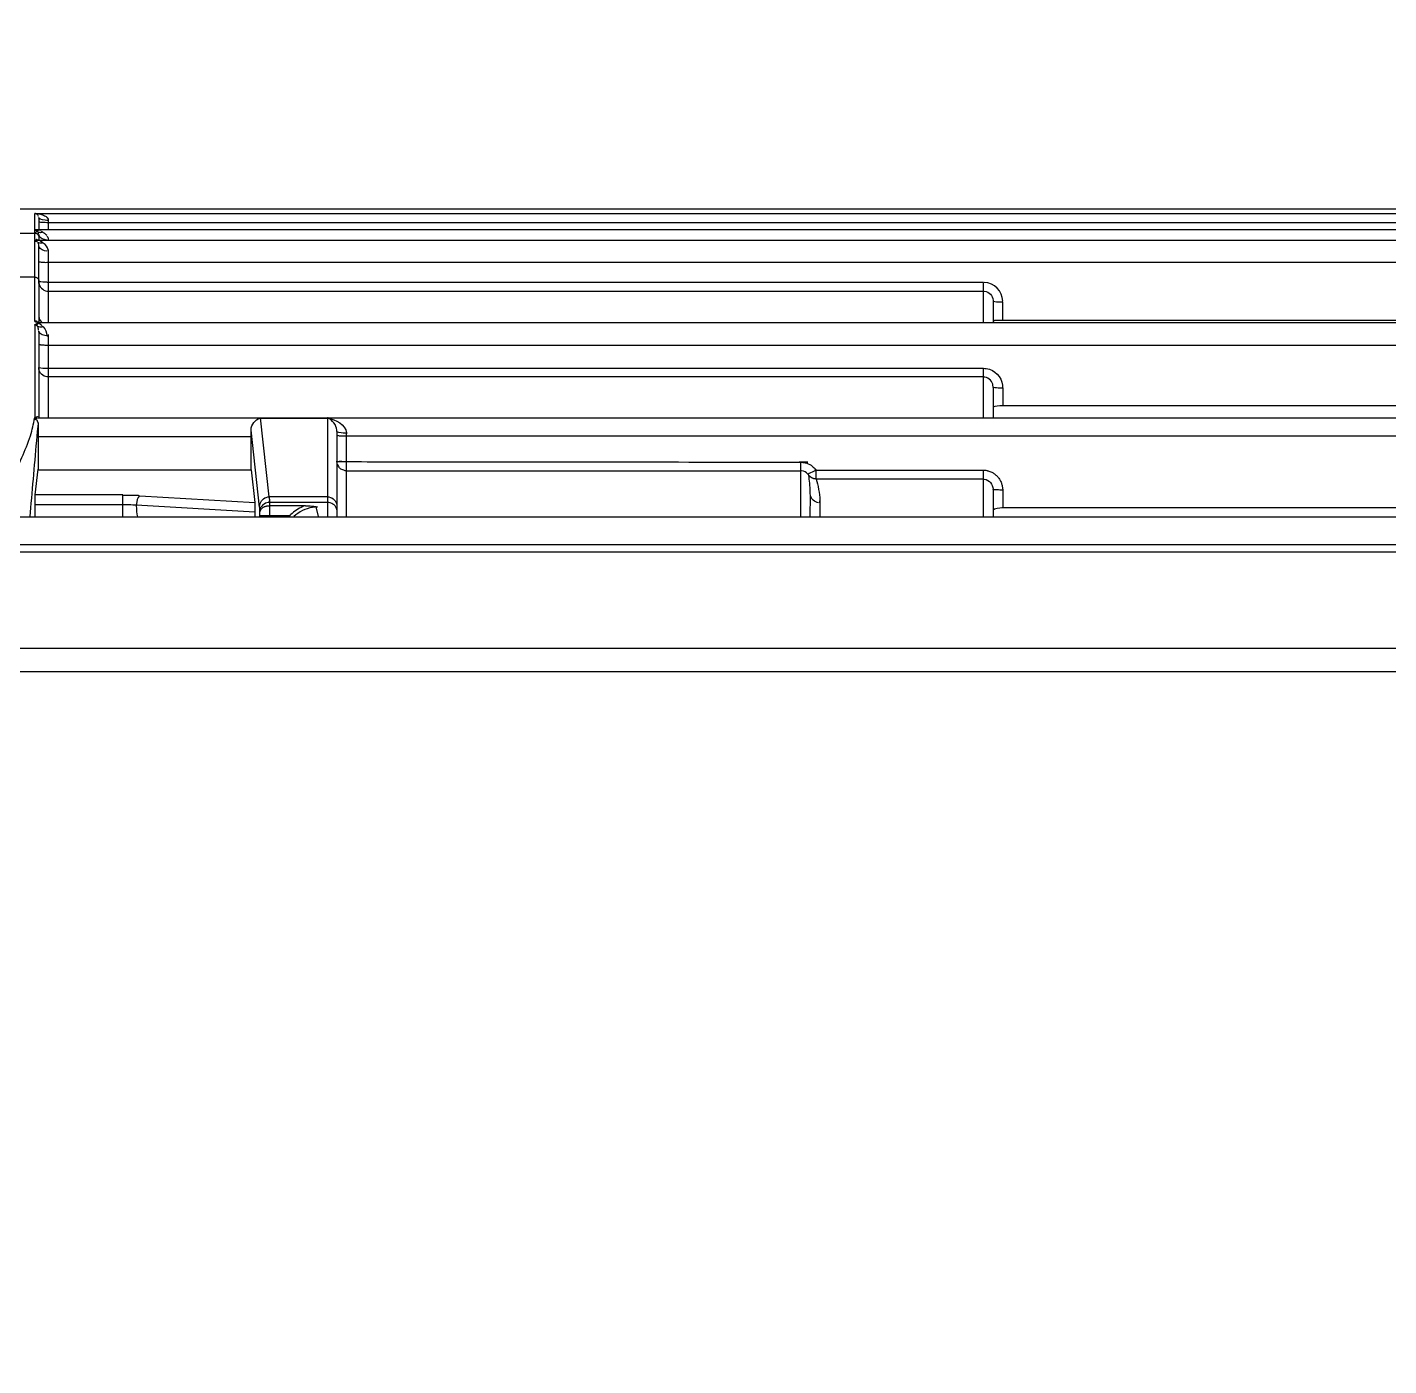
# Model space of a CAD drawing. Header units: millimetres. Extents: x 1291 to 5660, y 748 to 2981.
# Drawn here: x 4393.1 to 4463.9, y 2891.6 to 2961.2 of the extents above; entities that cross this region are included whole.
import ezdxf

# ---------------------------------------------------------------- set-up
doc = ezdxf.new("R2010")
doc.units = ezdxf.units.MM

msp = doc.modelspace()

# ---------------------------------------------------------------- linework, layer by layer
for p, q in [((4393.894, 2949.99), (4393.784, 2950.075)), ((4393.703, 2949.865), (4393.706, 2945.805)), ((4394.207, 2949.596), (4394.207, 2945.805)), ((5175.097, 2945.802), (4393.747, 2945.805)), ((4394.207, 2945.205), (4394.207, 2940.869)), ((4442.807, 2940.869), (4442.807, 2943.452)), ((4393.485, 2940.855), (4393.599, 2940.781))]:
    msp.add_line(p, q)
for points in [[(4393.507, 2950.145), (4393.507, 2951.489), (5175.315, 2951.489), (5175.315, 2945.894)], [(4393.68, 2951.383), (4393.673, 2951.386)], [(4393.692, 2951.361), (4393.688, 2951.361), (4393.688, 2951.368)], [(4393.695, 2951.353), (4393.692, 2951.357)], [(4393.703, 2951.331), (4393.695, 2951.335)], [(4393.533, 2950.646), (4393.537, 2950.642)], [(5175.315, 2950.62), (4393.555, 2950.639), (4393.544, 2950.642)], [(4393.644, 2950.613), (4393.651, 2950.616), (4393.662, 2950.62)], [(4393.673, 2950.635), (4393.673, 2950.639)], [(4393.725, 2950.631), (4393.736, 2950.627)], [(4393.762, 2950.62), (4393.776, 2950.616), (4393.784, 2950.609)], [(4393.555, 2950.079), (4393.544, 2950.075), (4393.533, 2950.075), (4393.518, 2950.068)], [(4393.533, 2950.134), (4393.544, 2950.13)], [(4393.607, 2950.119), (4393.599, 2950.126), (4393.585, 2950.134), (4393.57, 2950.138)], [(4393.57, 2950.123), (4393.622, 2950.108)], [(4393.629, 2950.108), (4393.618, 2950.115)], [(4393.644, 2950.565), (4393.633, 2950.576), (4393.629, 2950.583), (4393.622, 2950.587)], [(4393.651, 2950.075), (4393.644, 2950.071), (4393.644, 2950.068)], [(4393.655, 2950.55), (4393.651, 2950.561)], [(4393.651, 2949.99), (4393.655, 2949.983)], [(4393.68, 2950.517), (4393.673, 2950.524), (4393.673, 2950.532), (4393.666, 2950.543)], [(4393.673, 2950.09), (4393.666, 2950.082)], [(4393.666, 2949.968), (4393.673, 2949.957), (4393.673, 2949.946), (4393.68, 2949.939), (4393.688, 2949.917), (4393.692, 2949.909), (4393.695, 2949.894)], [(4393.725, 2950.101), (4393.721, 2950.104)], [(4393.754, 2950.09), (4393.747, 2950.093)], [(4393.776, 2950.079), (4393.762, 2950.082)], [(4393.795, 2950.609), (4393.798, 2950.602)], [(4393.824, 2950.049), (4393.82, 2950.049), (4393.809, 2950.053), (4393.802, 2950.057), (4393.802, 2950.06), (4393.795, 2950.068)], [(4393.824, 2950.594), (4393.828, 2950.587)], [(4393.832, 2950.038), (4393.828, 2950.045)], [(4393.85, 2950.023), (4393.846, 2950.034), (4393.839, 2950.038)], [(4393.857, 2950.569), (4393.861, 2950.565), (4393.861, 2950.561), (4393.872, 2950.557), (4393.883, 2950.55)], [(4393.916, 2949.979), (4393.913, 2949.983), (4393.902, 2949.987), (4393.894, 2949.99)], [(4394.145, 2950.318), (4394.156, 2950.3), (4394.17, 2950.278), (4394.181, 2950.248), (4394.193, 2950.222), (4394.196, 2950.196), (4394.207, 2950.174), (4394.207, 2950.112)], [(4393.703, 2949.858), (4393.706, 2949.843)], [(4443.805, 2945.957), (4443.805, 2946.892)], [(4393.633, 2945.647), (4393.629, 2945.662), (4393.622, 2945.669)], [(4393.651, 2945.839), (4393.644, 2945.839), (4393.636, 2945.846), (4393.633, 2945.853)], [(4393.633, 2945.713), (4393.636, 2945.728)], [(4393.651, 2945.747), (4393.662, 2945.754)], [(4393.662, 2945.872), (4393.666, 2945.868)], [(4393.666, 2945.761), (4393.673, 2945.765)], [(4393.666, 2940.866), (5175.303, 2940.858), (5175.315, 2940.855), (5175.315, 2945.699), (5175.311, 2945.702), (5175.303, 2945.71), (5175.292, 2945.713), (5175.289, 2945.721), (5175.281, 2945.724)], [(4393.703, 2945.813), (4393.688, 2945.817), (4393.673, 2945.82)], [(4393.673, 2945.772), (4393.68, 2945.78), (4393.688, 2945.787), (4393.692, 2945.794), (4393.703, 2945.798), (4393.706, 2945.802)], [(4393.692, 2945.813), (4393.795, 2945.739), (4393.798, 2945.728), (4393.809, 2945.717), (4393.82, 2945.717), (4393.828, 2945.702)], [(4393.721, 2945.787), (4393.725, 2945.783)], [(4393.736, 2945.805), (4393.725, 2945.813)], [(4393.776, 2945.754), (4393.784, 2945.743)], [(4393.832, 2945.699), (4393.839, 2945.695), (4393.839, 2945.691)], [(4393.861, 2945.666), (4393.872, 2945.662)], [(4393.714, 2944.693), (4393.725, 2944.689), (4393.732, 2944.682), (4393.747, 2944.682), (4393.762, 2944.678)], [(4443.311, 2942.457), (4443.311, 2940.869)], [(4443.805, 2942.413), (4443.805, 2941.503)], [(4393.548, 2940.821), (4393.555, 2940.818)], [(4393.574, 2940.799), (4393.585, 2940.788), (4393.588, 2940.785)], [(4393.607, 2940.766), (4393.607, 2940.762), (4393.614, 2940.759)], [(4393.633, 2940.932), (4393.636, 2940.936), (4393.644, 2940.936), (4393.651, 2940.932)], [(4393.695, 2940.877), (4393.688, 2940.891)], [(4393.703, 2940.869), (4393.695, 2940.873)], [(4408.71, 2936.762), (4405.686, 2936.762), (4405.229, 2940.877)], [(4393.651, 2940.7), (4393.644, 2940.704)], [(4393.666, 2940.656), (4393.662, 2940.663)], [(4405.203, 2935.705), (4405.196, 2936.092), (4405.192, 2936.117), (4405.192, 2936.224), (4405.188, 2936.235), (4404.743, 2940.225)], [(4409.204, 2940.14), (4409.204, 2935.705)], [(4409.708, 2935.705), (4409.708, 2940.044)], [(4393.673, 2939.908), (4404.743, 2939.908)], [(4409.222, 2939.956), (4409.233, 2939.948), (4409.285, 2939.948), (4409.303, 2939.941)], [(4409.329, 2939.941), (4409.358, 2939.937), (5159.379, 2939.934), (5159.408, 2939.937)], [(4409.417, 2939.937), (4409.45, 2939.934)], [(4409.554, 2939.934), (4409.59, 2939.93)], [(4398.075, 2936.876), (4393.526, 2936.876), (4393.673, 2938.202)], [(4404.743, 2938.176), (4404.934, 2936.475), (4404.942, 2935.705)], [(4433.306, 2938.095), (4409.708, 2938.095)], [(4433.306, 2938.571), (4433.306, 2935.705)], [(4442.807, 2935.705), (4442.807, 2938.176)], [(4393.526, 2935.738), (4393.526, 2935.856), (4393.518, 2935.918), (4393.526, 2936.865), (4393.529, 2936.876)], [(4393.518, 2936.766), (4393.526, 2936.81)], [(4405.704, 2936.511), (4405.697, 2936.556)], [(4443.809, 2937.119), (4443.661, 2937.119), (4443.588, 2937.123), (4443.33, 2937.13), (4443.315, 2937.138), (4443.311, 2937.141)], [(4443.311, 2937.112), (4443.311, 2935.705)], [(4443.459, 2937.123), (4443.4, 2937.13)], [(4398.779, 2936.349), (4404.942, 2935.985)], [(4404.934, 2936.46), (4404.938, 2936.434)], [(4404.938, 2936.357), (4404.942, 2936.301)], [(4405.203, 2936.033), (4405.196, 2936.062)], [(4406.772, 2935.738), (4406.732, 2935.771), (4405.203, 2935.771)], [(4406.717, 2935.76), (4406.71, 2935.756), (4406.71, 2935.753)], [(5185.367, 2934.264), (5185.367, 2933.896), (4383.462, 2933.896), (4383.462, 2934.264)]]:
    msp.add_lwpolyline(points)
for points in [[(4393.883, 2950.546), (4393.89, 2950.543), (4393.902, 2950.543), (4393.905, 2950.535), (4393.913, 2950.532), (4393.924, 2950.528), (4393.946, 2950.513), (4393.924, 2950.528, -0.203654), (4393.684, 2950.51)], [(4394.207, 2949.53), (4394.207, 2949.596, 0.195941), (4393.946, 2949.957), (4393.924, 2949.975)], [(4393.507, 2948.181), (4380.688, 2948.181), (4380.684, 2948.215), (4380.681, 2948.24, 0.004018), (4380.552, 2949.603)], [(4393.507, 2948.189, -0.447718), (4393.714, 2947.949), (4393.706, 2947.96), (4393.714, 2947.883, 0.317672), (4394.134, 2947.459), (4394.207, 2947.452), (4442.807, 2947.452)], [(4393.89, 2945.643), (4393.902, 2945.636), (4393.905, 2945.632), (4393.913, 2945.625), (4393.89, 2945.61), (4393.924, 2945.621), (4393.946, 2945.603, -0.185112), (4394.134, 2945.142), (4394.207, 2945.142)], [(4393.644, 2940.715), (4393.636, 2940.715), (4393.673, 2940.586), (4393.633, 2940.166, 0.001381), (4393.286, 2936.195), (4393.242, 2935.738)], [(4433.807, 2935.705), (4433.818, 2936.861), (4433.807, 2936.928), (4433.807, 2937.031, 0.034873), (4433.723, 2937.911), (4433.708, 2937.904)], [(4442.807, 2937.687), (4434.113, 2937.687), (4434.146, 2937.572, -0.064912), (4434.308, 2936.449), (4434.305, 2936.556), (4434.305, 2935.705)], [(4398.075, 2935.705), (4398.075, 2936.85, -0.013818), (4398.875, 2936.858), (4398.933, 2936.81), (4398.956, 2936.825), (4404.934, 2936.475)], [(4408.242, 2935.738), (4408.132, 2936.246), (4408.198, 2936.239), (4408.065, 2936.231, 0.154277), (4407.067, 2935.826), (4406.96, 2935.738)]]:
    msp.add_lwpolyline(points, format="xyb")
for points, weights, knots in [([(4379.369, 2927.998), (4379.37, 2927.985), (4379.372, 2927.971), (4379.373, 2927.958), (4379.397, 2927.839), (4379.411, 2927.718), (4379.417, 2927.597), (4379.417, 2927.58), (4379.417, 2927.562), (4379.417, 2927.545), (4379.421, 2927.501), (4379.424, 2927.457), (4379.428, 2927.413), (4379.428, 2927.096), (4379.454, 2926.816), (4379.447, 2926.503), (4379.45, 2926.417), (4379.454, 2926.331), (4379.458, 2926.245), (4379.459, 2926.202), (4379.46, 2926.159), (4379.461, 2926.116), (4380.651, 2871.125), (4382.681, 2816.158), (4385.551, 2761.229), (4385.555, 2761.143), (4385.56, 2761.057), (4385.565, 2760.971), (4385.571, 2760.858), (4385.578, 2760.745), (4385.584, 2760.632), (4385.642, 2759.731), (4385.695, 2758.83), (4385.742, 2757.928), (4385.748, 2757.815), (4385.754, 2757.702), (4385.76, 2757.589), (4385.764, 2757.591), (4385.768, 2757.592), (4385.772, 2757.593), (4385.774, 2757.593), (4385.776, 2757.593), (4385.779, 2757.593), (4385.9, 2757.626), (4386.026, 2757.63), (4386.147, 2757.648), (4386.157, 2757.648), (4386.167, 2757.648), (4386.177, 2757.648), (4386.189, 2757.65), (4386.201, 2757.651), (4386.214, 2757.652), (4386.425, 2757.675), (4386.638, 2757.691), (4386.851, 2757.7), (4386.866, 2757.701), (4386.88, 2757.702), (4386.895, 2757.704), (4386.907, 2757.705), (4386.92, 2757.706), (4386.932, 2757.707), (4386.943, 2757.582), (4386.954, 2757.457), (4386.965, 2757.332), (4387.566, 2754.027), (4390.859, 2750.229), (4394.48, 2750.233), (4394.567, 2750.232), (4394.654, 2750.231), (4394.741, 2750.229)], [1, 1, 1, 1, 0.99810755172, 0.99810755172, 1, 1, 1, 1, 1, 1, 1, 1, 1, 1, 1, 1, 1, 1, 1, 1, 0.999922164578, 0.999922164578, 1, 1, 1, 1, 1, 1, 1, 0.999987556809, 0.999987556809, 1, 1, 1, 1, 1, 1, 1, 1, 1, 1, 1, 1, 1, 1, 1, 1, 1, 1, 1, 0.999603657616, 0.999603657616, 1, 1, 1, 1, 1, 1, 1, 1, 1, 1, 1, 1, 1, 1, 1, 1], [0, 0, 0, 0, 1, 1, 1, 1.150732, 1.150732, 1.150732, 2.150732, 2.150732, 2.150732, 3.150732, 3.150732, 3.150732, 4.150732, 4.150732, 4.150732, 5.150732, 5.150732, 5.150732, 6.150732, 6.150732, 6.150732, 6.181294, 6.181294, 6.181294, 7.181294, 7.181294, 7.181294, 8.181294, 8.181294, 8.181294, 8.193514, 8.193514, 8.193514, 9.193514, 9.193514, 9.193514, 10.193514, 10.193514, 10.193514, 11.193514, 11.193514, 11.193514, 12.193514, 12.193514, 12.193514, 13.193514, 13.193514, 13.193514, 14.193514, 14.193514, 14.193514, 14.262482, 14.262482, 14.262482, 15.262482, 15.262482, 15.262482, 16.262482, 16.262482, 16.262482, 17.262482, 17.262482, 17.262482, 18.262482, 18.262482, 18.262482, 19.262482, 19.262482, 19.262482, 19.262482]), ([(4380.6, 2927.696), (4649.807, 2927.698), (4919.015, 2927.699), (5188.222, 2927.7), (5188.221, 2927.656), (5188.22, 2927.612), (5188.219, 2927.567), (5188.206, 2927.22), (5188.195, 2926.872), (5188.185, 2926.525), (5188.183, 2926.482), (5188.181, 2926.439), (5188.178, 2926.396), (5188.177, 2926.354), (5188.176, 2926.312), (5188.174, 2926.271), (5186.985, 2871.25), (5184.961, 2816.254), (5182.104, 2761.295), (5182.1, 2761.208), (5182.096, 2761.121), (5182.093, 2761.034), (5182.118, 2761.032), (5182.144, 2761.031), (5182.17, 2761.03), (5182.197, 2761.028), (5182.224, 2761.025), (5182.251, 2761.023), (5182.448, 2761.009), (5182.646, 2760.999), (5182.844, 2760.993), (5182.854, 2760.992), (5182.864, 2760.991), (5182.874, 2760.99), (5182.885, 2760.99), (5182.896, 2760.99), (5182.907, 2760.99), (5183.006, 2760.982), (5183.106, 2760.971), (5183.201, 2760.975)], [1, 1, 1, 1, 1, 1, 1, 0.999991239231, 0.999991239231, 1, 1, 1, 1, 1, 1, 1, 0.999923277924, 0.999923277924, 1, 1, 1, 1, 1, 1, 1, 1, 1, 1, 0.999890487899, 0.999890487899, 1, 1, 1, 1, 1, 1, 1, 1, 1, 1], [0, 0, 0, 0, 1, 1, 1, 2, 2, 2, 2.010253, 2.010253, 2.010253, 3.010253, 3.010253, 3.010253, 4.010253, 4.010253, 4.010253, 4.040596, 4.040596, 4.040596, 5.040596, 5.040596, 5.040596, 6.040596, 6.040596, 6.040596, 7.040596, 7.040596, 7.040596, 7.076848, 7.076848, 7.076848, 8.076848, 8.076848, 8.076848, 9.076848, 9.076848, 9.076848, 10.076848, 10.076848, 10.076848, 10.076848]), ([(5194.334, 2946.741), (5194.289, 2946.717), (5194.245, 2946.692), (5194.201, 2946.667), (5193.836, 2946.461), (5193.472, 2946.248), (5193.166, 2945.957), (5193.107, 2945.893), (5193.048, 2945.829), (5192.989, 2945.765), (5193.004, 2945.787), (5193.018, 2945.809), (5193.033, 2945.831), (5193.028, 2945.971), (5193.023, 2946.111), (5193.018, 2946.251), (5192.818, 2948.576), (5191.175, 2950.233), (5188.852, 2950.454), (5188.715, 2950.462), (5188.577, 2950.469), (5188.44, 2950.476), (5188.479, 2950.518), (5188.518, 2950.56), (5188.558, 2950.602), (5188.831, 2950.906), (5189.061, 2951.244), (5189.243, 2951.611), (5189.266, 2951.652), (5189.289, 2951.692), (5189.313, 2951.733), (4919.379, 2951.733), (4649.446, 2951.733), (4379.513, 2951.733), (4379.535, 2951.692), (4379.557, 2951.652), (4379.579, 2951.611), (4379.782, 2951.235), (4379.977, 2950.918), (4380.261, 2950.602), (4380.302, 2950.56), (4380.344, 2950.518), (4380.386, 2950.476), (4384.76, 2950.476), (4389.134, 2950.476), (4393.507, 2950.476)], [1, 1, 1, 1, 1, 1, 1, 1, 1, 1, 1, 1, 1, 1, 1, 1, 0.845425454108, 0.845425454108, 1, 1, 1, 1, 1, 1, 1, 0.993778712451, 0.993778712451, 1, 1, 1, 1, 1, 1, 1, 1, 1, 1, 1, 1, 1, 1, 1, 1, 1, 1, 1], [0, 0, 0, 0, 1, 1, 1, 2, 2, 2, 3, 3, 3, 4, 4, 4, 5, 5, 5, 6.389736, 6.389736, 6.389736, 7.389736, 7.389736, 7.389736, 8.389736, 8.389736, 8.389736, 8.663181, 8.663181, 8.663181, 9.663181, 9.663181, 9.663181, 10.663181, 10.663181, 10.663181, 11.663181, 11.663181, 11.663181, 12.663181, 12.663181, 12.663181, 13.663181, 13.663181, 13.663181, 14.663181, 14.663181, 14.663181, 14.663181]), ([(4393.666, 2951.405), (4393.655, 2951.416), (4393.64, 2951.427), (4393.629, 2951.442), (4393.593, 2951.469), (4393.552, 2951.486), (4393.507, 2951.493), (4393.521, 2951.492), (4393.534, 2951.491), (4393.548, 2951.489), (4393.739, 2951.486), (4393.953, 2951.434), (4394.104, 2951.32), (4394.105, 2951.316), (4394.107, 2951.313), (4394.108, 2951.309), (4394.111, 2951.308), (4394.115, 2951.307), (4394.119, 2951.305), (4394.121, 2951.302), (4394.124, 2951.298), (4394.126, 2951.294), (4394.163, 2951.276), (4394.137, 2951.283), (4394.163, 2951.257), (4394.166, 2951.255), (4394.168, 2951.252), (4394.17, 2951.25), (4394.173, 2951.245), (4394.175, 2951.24), (4394.178, 2951.235), (4394.196, 2951.198), (4394.193, 2951.213), (4394.2, 2951.176), (4394.202, 2951.173), (4394.205, 2951.169), (4394.207, 2951.165), (4394.207, 2950.987), (4394.207, 2950.809), (4394.207, 2950.631)], [1, 1, 1, 1, 0.979848899998, 0.979848899998, 1, 1, 1, 1, 1, 1, 1, 1, 1, 1, 1, 1, 1, 1, 1, 1, 1, 1, 1, 1, 1, 1, 1, 1, 1, 1, 1, 1, 1, 1, 1, 1, 1, 1], [0, 0, 0, 0, 1, 1, 1, 1.492992, 1.492992, 1.492992, 2.492992, 2.492992, 2.492992, 3.492992, 3.492992, 3.492992, 4.492992, 4.492992, 4.492992, 5.492992, 5.492992, 5.492992, 6.492992, 6.492992, 6.492992, 7.492992, 7.492992, 7.492992, 8.492992, 8.492992, 8.492992, 9.492992, 9.492992, 9.492992, 10.492992, 10.492992, 10.492992, 11.492992, 11.492992, 11.492992, 12.492992, 12.492992, 12.492992, 12.492992]), ([(4393.68, 2945.783), (4393.651, 2945.769), (4393.62, 2945.757), (4393.588, 2945.75), (4393.582, 2945.748), (4393.576, 2945.745), (4393.57, 2945.743), (4393.568, 2945.742), (4393.565, 2945.74), (4393.563, 2945.739), (4393.552, 2945.721), (4393.526, 2945.721), (4393.515, 2945.702), (4393.513, 2945.701), (4393.512, 2945.7), (4393.511, 2945.699), (4393.51, 2945.696), (4393.509, 2945.694), (4393.507, 2945.691), (4393.507, 2944.079), (4393.507, 2942.467), (4393.507, 2940.855), (4393.548, 2940.858), (4393.588, 2940.862), (4393.629, 2940.866), (4393.588, 2940.869), (4393.574, 2940.851), (4393.526, 2940.858)], [1, 0.994782038958, 0.994782038958, 1, 1, 1, 1, 1, 1, 1, 1, 1, 1, 1, 1, 1, 1, 1, 1, 1, 1, 1, 1, 1, 1, 1, 1, 1], [0, 0, 0, 0, 0.250394, 0.250394, 0.250394, 1.250394, 1.250394, 1.250394, 2.250394, 2.250394, 2.250394, 3.250394, 3.250394, 3.250394, 4.250394, 4.250394, 4.250394, 5.250394, 5.250394, 5.250394, 6.250394, 6.250394, 6.250394, 7.250394, 7.250394, 7.250394, 8.250394, 8.250394, 8.250394, 8.250394]), ([(4409.708, 2938.121), (4409.685, 2938.122), (4409.662, 2938.124), (4409.638, 2938.125), (4409.406, 2938.173), (4409.263, 2938.313), (4409.211, 2938.549), (4409.209, 2938.572), (4409.206, 2938.595), (4409.204, 2938.619), (4409.206, 2938.617), (4409.209, 2938.616), (4409.211, 2938.615), (4409.307, 2938.6), (4409.395, 2938.604), (4409.491, 2938.596), (4417.429, 2938.588), (4425.368, 2938.579), (4433.306, 2938.571), (4433.337, 2938.568), (4433.368, 2938.566), (4433.398, 2938.563), (4433.657, 2938.536), (4433.887, 2938.416), (4434.058, 2938.221), (4434.076, 2938.196), (4434.095, 2938.172), (4434.113, 2938.147), (4437.011, 2938.147), (4439.909, 2938.147), (4442.807, 2938.147), (4443.381, 2938.147), (4443.816, 2937.65), (4443.805, 2937.09), (4443.805, 2936.79), (4443.805, 2936.491), (4443.805, 2936.191)], [1, 1, 1, 1, 1, 1, 1, 1, 1, 1, 1, 1, 1, 1, 1, 1, 1, 1, 1, 1, 1, 1, 0.953727063237, 0.953727063237, 1, 1, 1, 1, 1, 1, 1, 1, 1, 1, 1, 1, 1], [0, 0, 0, 0, 1, 1, 1, 2, 2, 2, 3, 3, 3, 4, 4, 4, 5, 5, 5, 6, 6, 6, 7, 7, 7, 7.749547, 7.749547, 7.749547, 8.749547, 8.749547, 8.749547, 9.749547, 9.749547, 9.749547, 10.749547, 10.749547, 10.749547, 11.749547, 11.749547, 11.749547, 11.749547]), ([(4433.737, 2937.874), (4433.8, 2937.797), (4433.969, 2937.705), (4434.065, 2937.716), (4434.081, 2937.715), (4434.097, 2937.714), (4434.113, 2937.712), (4434.113, 2937.867), (4434.113, 2938.022), (4434.113, 2938.176), (4434.095, 2938.162), (4434.076, 2938.147), (4434.058, 2938.132), (4433.937, 2938.062), (4433.813, 2937.998), (4433.686, 2937.941), (4433.693, 2937.928), (4433.7, 2937.916), (4433.708, 2937.904), (4433.715, 2937.874), (4433.723, 2937.845), (4433.73, 2937.815)], [1, 1, 1, 1, 1, 1, 1, 1, 1, 1, 1, 1, 1, 0.999179887982, 0.999179887982, 1, 1, 1, 1, 1, 1, 1], [0, 0, 0, 0, 1, 1, 1, 2, 2, 2, 3, 3, 3, 4, 4, 4, 4.099214, 4.099214, 4.099214, 5.099214, 5.099214, 5.099214, 6.099214, 6.099214, 6.099214, 6.099214]), ([(4408.132, 2936.246), (4407.951, 2936.268), (4407.769, 2936.283), (4407.587, 2936.29), (4407.563, 2936.292), (4407.54, 2936.293), (4407.517, 2936.294), (4406.912, 2936.294), (4406.308, 2936.294), (4405.704, 2936.294), (4405.681, 2936.29), (4405.657, 2936.287), (4405.634, 2936.283), (4405.457, 2936.279), (4405.281, 2936.202), (4405.207, 2936.029), (4405.206, 2936.013), (4405.204, 2935.997), (4405.203, 2935.981)], [1, 0.99943736922, 0.99943736922, 1, 1, 1, 1, 1, 1, 1, 1, 1, 1, 1, 1, 1, 1, 1, 1], [0, 0, 0, 0, 0.082174, 0.082174, 0.082174, 1.082174, 1.082174, 1.082174, 2.082174, 2.082174, 2.082174, 3.082174, 3.082174, 3.082174, 4.082174, 4.082174, 4.082174, 5.082174, 5.082174, 5.082174, 5.082174]), ([(5185.367, 2933.9), (5185.439, 2933.896), (5185.51, 2933.892), (5185.581, 2933.889), (5187.375, 2933.76), (5188.782, 2932.117), (5188.594, 2930.315), (5188.578, 2930.211), (5188.562, 2930.107), (5188.546, 2930.002), (5188.537, 2929.964), (5188.527, 2929.926), (5188.517, 2929.888), (5188.446, 2929.591), (5188.374, 2929.293), (5188.3, 2928.997), (5188.292, 2928.96), (5188.285, 2928.923), (5188.278, 2928.886), (4919.033, 2928.886), (4649.789, 2928.886), (4380.544, 2928.886), (4380.536, 2928.923), (4380.527, 2928.96), (4380.519, 2928.997), (4380.453, 2929.295), (4380.382, 2929.592), (4380.305, 2929.888), (4380.296, 2929.926), (4380.288, 2929.964), (4380.279, 2930.002)], [1, 1, 1, 1, 1, 1, 1, 1, 1, 1, 1, 1, 1, 0.999988590276, 0.999988590276, 1, 1, 1, 1, 1, 1, 1, 1, 1, 1, 0.999879806573, 0.999879806573, 1, 1, 1, 1], [0, 0, 0, 0, 1, 1, 1, 2, 2, 2, 3, 3, 3, 4, 4, 4, 4.011701, 4.011701, 4.011701, 5.011701, 5.011701, 5.011701, 6.011701, 6.011701, 6.011701, 7.011701, 7.011701, 7.011701, 7.04968, 7.04968, 7.04968, 8.04968, 8.04968, 8.04968, 8.04968])]:
    msp.add_rational_spline(points, weights, degree=3, knots=knots)
for points, knots in [([(4393.706, 2951.077), (4393.709, 2951.074), (4393.711, 2951.072), (4393.714, 2951.07), (4393.802, 2951.033), (4394.034, 2951.036), (4394.134, 2951.033), (4654.294, 2951.033), (4914.454, 2951.033), (5174.615, 2951.033)], [0, 0, 0, 0, 1, 1, 1, 2, 2, 2, 3, 3, 3, 3]), ([(4393.703, 2950.631), (4393.674, 2950.618), (4393.646, 2950.604), (4393.618, 2950.591), (4393.591, 2950.553), (4393.564, 2950.515), (4393.537, 2950.476), (4393.655, 2950.44), (4393.677, 2950.414), (4393.706, 2950.303)], [0, 0, 0, 0, 1, 1, 1, 2, 2, 2, 3, 3, 3, 3]), ([(4394.207, 2951.132), (4394.183, 2951.132), (4394.158, 2951.132), (4394.134, 2951.132), (4394.038, 2951.136), (4393.769, 2951.162), (4393.714, 2951.254), (4393.711, 2951.261), (4393.709, 2951.268), (4393.706, 2951.276), (4393.706, 2951.061), (4393.706, 2950.846), (4393.706, 2950.631)], [0, 0, 0, 0, 1, 1, 1, 2, 2, 2, 3, 3, 3, 4, 4, 4, 4]), ([(4393.588, 2950.082), (4393.592, 2950.085), (4393.596, 2950.087), (4393.599, 2950.09), (4393.629, 2950.086), (4393.655, 2950.097), (4393.68, 2950.101), (4393.684, 2950.102), (4393.688, 2950.103), (4393.692, 2950.104), (4654.166, 2950.104), (4914.641, 2950.104), (5175.116, 2950.104), (5175.15, 2950.112), (5175.184, 2950.119), (5175.219, 2950.126), (5175.186, 2950.108), (5175.197, 2950.13), (5175.156, 2950.112), (5175.204, 2950.119), (5175.252, 2950.126), (5175.3, 2950.134), (5175.301, 2950.135), (5175.302, 2950.136), (5175.303, 2950.138), (5175.306, 2950.139), (5175.308, 2950.14), (5175.311, 2950.141)], [0, 0, 0, 0, 1, 1, 1, 2, 2, 2, 3, 3, 3, 4, 4, 4, 5, 5, 5, 6, 6, 6, 7, 7, 7, 8, 8, 8, 9, 9, 9, 9]), ([(4393.507, 2945.89), (4393.526, 2945.874), (4393.544, 2945.858), (4393.563, 2945.842), (4393.56, 2945.846), (4393.558, 2945.85), (4393.555, 2945.853), (4393.537, 2945.861), (4393.518, 2945.868), (4393.507, 2945.89), (4393.507, 2947.28), (4393.507, 2948.67), (4393.507, 2950.06), (4393.511, 2950.09), (4393.515, 2950.119), (4393.518, 2950.149)], [0, 0, 0, 0, 1, 1, 1, 2, 2, 2, 3, 3, 3, 4, 4, 4, 5, 5, 5, 5]), ([(4393.511, 2950.068), (4393.51, 2950.065), (4393.509, 2950.063), (4393.507, 2950.06), (4393.511, 2950.06), (4393.515, 2950.06), (4393.518, 2950.06), (4393.552, 2950.057), (4393.596, 2950.053), (4393.618, 2950.031), (4393.622, 2950.027), (4393.625, 2950.023), (4393.629, 2950.02)], [0, 0, 0, 0, 1, 1, 1, 2, 2, 2, 3, 3, 3, 4, 4, 4, 4]), ([(4393.688, 2950.097), (4393.689, 2950.099), (4393.69, 2950.102), (4393.692, 2950.104), (4393.688, 2950.106), (4393.684, 2950.107), (4393.68, 2950.108), (4393.655, 2950.108), (4393.618, 2950.123), (4393.588, 2950.119)], [0, 0, 0, 0, 1, 1, 1, 2, 2, 2, 3, 3, 3, 3]), ([(4393.706, 2950.436), (4393.705, 2950.44), (4393.704, 2950.443), (4393.703, 2950.447), (4393.699, 2950.469), (4393.692, 2950.487), (4393.684, 2950.51)], [0, 0, 0, 0, 1, 1, 1, 2, 2, 2, 2]), ([(4394.134, 2950.112), (4393.975, 2950.134), (4393.769, 2950.189), (4393.714, 2950.362), (4393.711, 2950.377), (4393.709, 2950.392), (4393.706, 2950.406), (4393.706, 2950.307), (4393.706, 2950.208), (4393.706, 2950.108), (4393.705, 2950.107), (4393.704, 2950.106), (4393.703, 2950.104)], [0, 0, 0, 0, 1, 1, 1, 2, 2, 2, 3, 3, 3, 4, 4, 4, 4]), ([(4393.964, 2950.499), (4394.056, 2950.451), (4394.019, 2950.447), (4394.082, 2950.406), (4394.087, 2950.399), (4394.092, 2950.392), (4394.097, 2950.384), (4394.102, 2950.378), (4394.107, 2950.372), (4394.111, 2950.366), (4394.119, 2950.36), (4394.126, 2950.354), (4394.134, 2950.348)], [0, 0, 0, 0, 1, 1, 1, 2, 2, 2, 3, 3, 3, 4, 4, 4, 4]), ([(4394.134, 2949.533), (4393.994, 2949.541), (4393.758, 2949.614), (4393.714, 2949.769), (4393.711, 2949.783), (4393.709, 2949.796), (4393.706, 2949.81)], [0, 0, 0, 0, 1, 1, 1, 2, 2, 2, 2]), ([(4393.706, 2948.999), (4393.707, 2948.998), (4393.709, 2948.997), (4393.71, 2948.996), (4393.711, 2948.993), (4393.712, 2948.991), (4393.714, 2948.988), (4393.717, 2948.988), (4393.721, 2948.988), (4393.725, 2948.988), (4393.727, 2948.987), (4393.73, 2948.986), (4393.732, 2948.985), (4393.776, 2948.985), (4393.791, 2948.977), (4393.828, 2948.97), (4393.838, 2948.97), (4393.847, 2948.97), (4393.857, 2948.97), (4393.866, 2948.969), (4393.874, 2948.967), (4393.883, 2948.966), (4393.964, 2948.962), (4394.045, 2948.948), (4394.126, 2948.955), (4654.289, 2948.955), (4914.452, 2948.955), (5174.615, 2948.955)], [0, 0, 0, 0, 1, 1, 1, 2, 2, 2, 3, 3, 3, 4, 4, 4, 5, 5, 5, 6, 6, 6, 7, 7, 7, 8, 8, 8, 9, 9, 9, 9]), ([(4442.807, 2945.805), (4442.807, 2946.508), (4442.807, 2947.21), (4442.807, 2947.913), (4426.607, 2947.913), (4410.407, 2947.913), (4394.207, 2947.913), (4394.183, 2947.914), (4394.158, 2947.915), (4394.134, 2947.916), (4394.019, 2947.913), (4393.832, 2947.924), (4393.714, 2947.949)], [0, 0, 0, 0, 1, 1, 1, 2, 2, 2, 3, 3, 3, 4, 4, 4, 4]), ([(4442.851, 2947.452), (4443.112, 2947.426), (4443.282, 2947.227), (4443.311, 2946.977), (4443.311, 2946.586), (4443.311, 2946.196), (4443.311, 2945.805)], [0, 0, 0, 0, 1, 1, 1, 2, 2, 2, 2]), ([(4443.311, 2946.94), (4443.312, 2946.938), (4443.314, 2946.935), (4443.315, 2946.933), (4443.4, 2946.903), (4443.569, 2946.911), (4443.658, 2946.896), (4443.707, 2946.896), (4443.756, 2946.896), (4443.805, 2946.896)], [0, 0, 0, 0, 1, 1, 1, 2, 2, 2, 3, 3, 3, 3]), ([(4393.622, 2945.864), (4393.624, 2945.866), (4393.626, 2945.867), (4393.629, 2945.868), (4393.625, 2945.871), (4393.622, 2945.873), (4393.618, 2945.875), (4393.592, 2945.898), (4393.581, 2945.894), (4393.544, 2945.905), (4393.532, 2945.905), (4393.52, 2945.905), (4393.507, 2945.905)], [0, 0, 0, 0, 1, 1, 1, 2, 2, 2, 3, 3, 3, 4, 4, 4, 4]), ([(4393.507, 2945.702), (4393.511, 2945.702), (4393.515, 2945.702), (4393.518, 2945.702), (4393.552, 2945.699), (4393.596, 2945.688), (4393.618, 2945.669), (4393.622, 2945.667), (4393.625, 2945.664), (4393.629, 2945.662)], [0, 0, 0, 0, 1, 1, 1, 2, 2, 2, 3, 3, 3, 3]), ([(4393.692, 2945.787), (4393.696, 2945.788), (4393.701, 2945.79), (4393.706, 2945.791), (4393.701, 2945.793), (4393.696, 2945.796), (4393.692, 2945.798), (4393.651, 2945.809), (4393.614, 2945.828), (4393.57, 2945.842)], [0, 0, 0, 0, 1, 1, 1, 2, 2, 2, 3, 3, 3, 3]), ([(4393.706, 2946.192), (4393.707, 2946.178), (4393.709, 2946.163), (4393.71, 2946.148), (4393.725, 2946.023), (4393.765, 2945.927), (4393.854, 2945.839), (4393.863, 2945.828), (4393.873, 2945.817), (4393.883, 2945.805)], [0, 0, 0, 0, 1, 1, 1, 2, 2, 2, 3, 3, 3, 3]), ([(4443.311, 2945.923), (4443.312, 2945.925), (4443.314, 2945.926), (4443.315, 2945.927), (4443.317, 2945.928), (4443.32, 2945.93), (4443.322, 2945.931), (4443.33, 2945.933), (4443.337, 2945.936), (4443.344, 2945.938), (4443.357, 2945.938), (4443.369, 2945.938), (4443.381, 2945.938), (4443.389, 2945.939), (4443.396, 2945.941), (4443.403, 2945.942), (4443.411, 2945.942), (4443.418, 2945.942), (4443.425, 2945.942), (4443.435, 2945.944), (4443.445, 2945.947), (4443.455, 2945.949), (4443.547, 2945.942), (4443.576, 2945.957), (4443.654, 2945.957), (4474.151, 2945.957), (4504.649, 2945.957), (4535.146, 2945.957), (4535.331, 2945.949), (4535.515, 2945.945), (4535.695, 2945.931)], [0, 0, 0, 0, 1, 1, 1, 2, 2, 2, 3, 3, 3, 4, 4, 4, 5, 5, 5, 6, 6, 6, 7, 7, 7, 8, 8, 8, 9, 9, 9, 10, 10, 10, 10]), ([(4393.629, 2945.647), (4393.636, 2945.643), (4393.644, 2945.64), (4393.651, 2945.636), (4393.714, 2945.603), (4393.82, 2945.596), (4393.89, 2945.61)], [0, 0, 0, 0, 1, 1, 1, 2, 2, 2, 2]), ([(4393.706, 2945.426), (4393.705, 2945.432), (4393.704, 2945.438), (4393.703, 2945.444), (4393.699, 2945.474), (4393.692, 2945.503), (4393.684, 2945.533), (4393.683, 2945.538), (4393.682, 2945.543), (4393.68, 2945.548), (4393.678, 2945.551), (4393.676, 2945.555), (4393.673, 2945.559), (4393.673, 2945.588), (4393.651, 2945.614), (4393.636, 2945.643)], [0, 0, 0, 0, 1, 1, 1, 2, 2, 2, 3, 3, 3, 4, 4, 4, 5, 5, 5, 5]), ([(4394.134, 2945.142), (4394.008, 2945.15), (4393.758, 2945.205), (4393.714, 2945.345), (4393.711, 2945.356), (4393.709, 2945.367), (4393.706, 2945.378), (4393.706, 2943.875), (4393.706, 2942.372), (4393.706, 2940.869)], [0, 0, 0, 0, 1, 1, 1, 2, 2, 2, 3, 3, 3, 3]), ([(4393.784, 2944.678), (4393.79, 2944.677), (4393.796, 2944.676), (4393.802, 2944.675), (4393.811, 2944.673), (4393.819, 2944.672), (4393.828, 2944.671), (4393.894, 2944.664), (4393.957, 2944.664), (4394.019, 2944.656), (4394.03, 2944.655), (4394.041, 2944.654), (4394.053, 2944.652), (4654.291, 2944.652), (4914.53, 2944.652), (5174.769, 2944.652), (5174.783, 2944.654), (5174.796, 2944.655), (5174.81, 2944.656), (5174.832, 2944.659), (5174.854, 2944.661), (5174.876, 2944.664), (5174.888, 2944.664), (5174.901, 2944.664), (5174.913, 2944.664)], [0, 0, 0, 0, 1, 1, 1, 2, 2, 2, 3, 3, 3, 4, 4, 4, 5, 5, 5, 6, 6, 6, 7, 7, 7, 8, 8, 8, 8]), ([(4393.714, 2943.418), (4393.743, 2943.205), (4393.924, 2943.028), (4394.134, 2942.998), (4394.158, 2942.997), (4394.183, 2942.996), (4394.207, 2942.995), (4410.407, 2942.995), (4426.607, 2942.995), (4442.807, 2942.995), (4442.831, 2942.994), (4442.856, 2942.992), (4442.88, 2942.991), (4443.109, 2942.943), (4443.278, 2942.766), (4443.3, 2942.534), (4443.304, 2942.509), (4443.308, 2942.483), (4443.311, 2942.457), (4443.312, 2942.456), (4443.314, 2942.455), (4443.315, 2942.453), (4443.425, 2942.413), (4443.547, 2942.431), (4443.658, 2942.413), (4443.707, 2942.413), (4443.756, 2942.413), (4443.805, 2942.413), (4443.802, 2942.463), (4443.8, 2942.513), (4443.798, 2942.564), (4443.731, 2943.013), (4443.407, 2943.363), (4442.954, 2943.437), (4442.905, 2943.441), (4442.856, 2943.444), (4442.807, 2943.448), (4426.582, 2943.448), (4410.358, 2943.448), (4394.134, 2943.448), (4394.005, 2943.455), (4393.835, 2943.444), (4393.714, 2943.488), (4393.711, 2943.49), (4393.709, 2943.491), (4393.706, 2943.492), (4393.709, 2943.468), (4393.711, 2943.443), (4393.714, 2943.418)], [0, 0, 0, 0, 1, 1, 1, 2, 2, 2, 3, 3, 3, 4, 4, 4, 5, 5, 5, 6, 6, 6, 7, 7, 7, 8, 8, 8, 9, 9, 9, 10, 10, 10, 11, 11, 11, 12, 12, 12, 13, 13, 13, 14, 14, 14, 15, 15, 15, 16, 16, 16, 16]), ([(4535.909, 2941.341), (4535.906, 2941.349), (4535.904, 2941.358), (4535.902, 2941.367), (4535.703, 2941.488), (4535.286, 2941.484), (4535.054, 2941.503), (4504.616, 2941.503), (4474.177, 2941.503), (4443.739, 2941.503), (4443.665, 2941.496), (4443.367, 2941.488), (4443.315, 2941.433), (4443.314, 2941.429), (4443.312, 2941.426), (4443.311, 2941.422)], [0, 0, 0, 0, 1, 1, 1, 2, 2, 2, 3, 3, 3, 4, 4, 4, 5, 5, 5, 5]), ([(4391.975, 2936.261), (4391.976, 2936.265), (4391.977, 2936.268), (4391.979, 2936.272), (4391.979, 2936.284), (4391.979, 2936.297), (4391.979, 2936.309), (4392.007, 2936.461), (4392.035, 2936.613), (4392.063, 2936.766), (4392.105, 2936.917), (4392.147, 2937.068), (4392.189, 2937.219), (4392.243, 2937.371), (4392.297, 2937.523), (4392.351, 2937.676), (4392.645, 2938.442), (4393.028, 2939.16), (4393.279, 2939.945), (4393.322, 2940.097), (4393.365, 2940.249), (4393.408, 2940.401), (4393.434, 2940.552), (4393.459, 2940.704), (4393.485, 2940.855), (4393.486, 2940.853), (4393.488, 2940.852), (4393.489, 2940.851), (4393.5, 2940.851), (4393.511, 2940.844), (4393.518, 2940.84)], [0, 0, 0, 0, 1, 1, 1, 2, 2, 2, 3, 3, 3, 4, 4, 4, 5, 5, 5, 6, 6, 6, 7, 7, 7, 8, 8, 8, 9, 9, 9, 10, 10, 10, 10]), ([(4393.666, 2940.637), (4393.668, 2940.635), (4393.671, 2940.632), (4393.673, 2940.63), (4393.673, 2939.812), (4393.673, 2938.994), (4393.673, 2938.176), (4397.363, 2938.176), (4401.053, 2938.176), (4404.743, 2938.176), (4404.744, 2938.797), (4404.745, 2939.417), (4404.746, 2940.037), (4404.745, 2940.048), (4404.744, 2940.059), (4404.743, 2940.07), (4404.743, 2940.131), (4404.743, 2940.193), (4404.743, 2940.254), (4404.757, 2940.523), (4404.945, 2940.781), (4405.211, 2940.851), (4405.215, 2940.852), (4405.22, 2940.853), (4405.225, 2940.855), (4406.387, 2940.855), (4407.548, 2940.855), (4408.71, 2940.855), (4408.72, 2940.853), (4408.73, 2940.852), (4408.74, 2940.851), (4409.134, 2940.799), (4409.66, 2940.53), (4409.705, 2940.088), (4409.706, 2940.075), (4409.707, 2940.061), (4409.708, 2940.048)], [0, 0, 0, 0, 1, 1, 1, 2, 2, 2, 3, 3, 3, 4, 4, 4, 5, 5, 5, 6, 6, 6, 7, 7, 7, 8, 8, 8, 9, 9, 9, 10, 10, 10, 11, 11, 11, 12, 12, 12, 12]), ([(4393.507, 2940.877), (4393.511, 2940.88), (4393.515, 2940.884), (4393.518, 2940.888), (4393.523, 2940.89), (4393.528, 2940.893), (4393.533, 2940.895), (4393.563, 2940.917), (4393.574, 2940.91), (4393.599, 2940.925), (4393.602, 2940.927), (4393.604, 2940.929), (4393.607, 2940.932)], [0, 0, 0, 0, 1, 1, 1, 2, 2, 2, 3, 3, 3, 4, 4, 4, 4]), ([(4409.708, 2940.07), (4409.685, 2940.07), (4409.662, 2940.07), (4409.638, 2940.07), (4409.506, 2940.077), (4409.329, 2940.077), (4409.211, 2940.151), (4409.209, 2940.156), (4409.206, 2940.161), (4409.204, 2940.166), (4409.204, 2940.188), (4409.204, 2940.21), (4409.204, 2940.232), (4409.182, 2940.486), (4408.975, 2940.766), (4408.74, 2940.866), (4408.73, 2940.869), (4408.72, 2940.873), (4408.71, 2940.877), (4408.71, 2939.164), (4408.71, 2937.451), (4408.71, 2935.738)], [0, 0, 0, 0, 1, 1, 1, 2, 2, 2, 3, 3, 3, 4, 4, 4, 5, 5, 5, 6, 6, 6, 7, 7, 7, 7]), ([(4541.409, 2938.515), (4539.742, 2938.515), (4538.076, 2938.515), (4536.41, 2938.515), (4536.389, 2938.514), (4536.368, 2938.513), (4536.347, 2938.512), (4535.548, 2938.49), (4534.925, 2937.768), (4534.911, 2936.987), (4534.911, 2936.721), (4534.911, 2936.456), (4534.911, 2936.191), (4504.53, 2936.191), (4474.149, 2936.191), (4443.768, 2936.191), (4443.672, 2936.184), (4443.355, 2936.176), (4443.311, 2936.066)], [0, 0, 0, 0, 1, 1, 1, 2, 2, 2, 3, 3, 3, 4, 4, 4, 5, 5, 5, 6, 6, 6, 6]), ([(4398.933, 2936.81), (4398.841, 2936.747), (4398.801, 2936.515), (4398.786, 2936.412), (4398.786, 2936.391), (4398.786, 2936.37), (4398.786, 2936.349)], [0, 0, 0, 0, 1, 1, 1, 2, 2, 2, 2]), ([(4405.188, 2936.268), (4405.19, 2936.292), (4405.191, 2936.315), (4405.192, 2936.338), (4405.244, 2936.57), (4405.387, 2936.71), (4405.616, 2936.762), (4405.639, 2936.763), (4405.662, 2936.764), (4405.686, 2936.766), (4405.688, 2936.759), (4405.691, 2936.753), (4405.693, 2936.747), (4405.693, 2936.717), (4405.693, 2936.686), (4405.693, 2936.655), (4405.694, 2936.645), (4405.696, 2936.635), (4405.697, 2936.626), (4405.699, 2936.33), (4405.702, 2936.034), (4405.704, 2935.738)], [0, 0, 0, 0, 1, 1, 1, 2, 2, 2, 3, 3, 3, 4, 4, 4, 5, 5, 5, 6, 6, 6, 7, 7, 7, 7]), ([(4409.204, 2936.088), (4409.156, 2936.301), (4409.001, 2936.441), (4408.78, 2936.467), (4408.757, 2936.468), (4408.733, 2936.47), (4408.71, 2936.471), (4407.708, 2936.471), (4406.706, 2936.471), (4405.704, 2936.471), (4405.68, 2936.47), (4405.655, 2936.468), (4405.63, 2936.467), (4405.45, 2936.456), (4405.225, 2936.279), (4405.207, 2936.088), (4405.206, 2936.066), (4405.204, 2936.044), (4405.203, 2936.022)], [0, 0, 0, 0, 1, 1, 1, 2, 2, 2, 3, 3, 3, 4, 4, 4, 5, 5, 5, 6, 6, 6, 6]), ([(4408.71, 2936.766), (4408.733, 2936.764), (4408.757, 2936.763), (4408.78, 2936.762), (4409.016, 2936.71), (4409.159, 2936.574), (4409.204, 2936.338)], [0, 0, 0, 0, 1, 1, 1, 2, 2, 2, 2]), ([(5191.169, 2931.763), (5191.129, 2933.951), (5189.294, 2935.668), (5187.128, 2935.708), (4918.68, 2935.708), (4650.231, 2935.708), (4381.782, 2935.708), (4382.342, 2935.23), (4382.902, 2934.751), (4383.462, 2934.272), (4383.373, 2934.267), (4383.285, 2934.262), (4383.197, 2934.257), (4380.692, 2934.077), (4378.85, 2931.796), (4379.078, 2929.325), (4379.089, 2929.245), (4379.1, 2929.165), (4379.111, 2929.085), (4379.102, 2929.092), (4379.092, 2929.1), (4379.082, 2929.107), (4378.209, 2929.929), (4378.08, 2930.452), (4377.678, 2931.531), (4377.675, 2931.541), (4377.671, 2931.551), (4377.667, 2931.561), (4377.666, 2931.562), (4377.665, 2931.563), (4377.664, 2931.564)], [0, 0, 0, 0, 1, 1, 1, 2, 2, 2, 3, 3, 3, 4, 4, 4, 5, 5, 5, 6, 6, 6, 7, 7, 7, 8, 8, 8, 9, 9, 9, 10, 10, 10, 10]), ([(4393.518, 2936.375), (4395.11, 2936.375), (4396.701, 2936.375), (4398.292, 2936.375), (4398.432, 2936.368), (4398.572, 2936.36), (4398.712, 2936.353), (4398.737, 2936.352), (4398.762, 2936.351), (4398.786, 2936.349), (4398.784, 2936.335), (4398.781, 2936.32), (4398.779, 2936.305), (4398.782, 2936.092), (4398.782, 2935.922), (4398.838, 2935.723), (4398.84, 2935.717), (4398.843, 2935.711), (4398.845, 2935.705)], [0, 0, 0, 0, 1, 1, 1, 2, 2, 2, 3, 3, 3, 4, 4, 4, 5, 5, 5, 6, 6, 6, 6]), ([(4407.517, 2936.294), (4407.487, 2936.283), (4407.458, 2936.272), (4407.428, 2936.261), (4407.2, 2936.154), (4406.982, 2936.022), (4406.802, 2935.841), (4406.765, 2935.808), (4406.728, 2935.775), (4406.691, 2935.742), (4406.688, 2935.74), (4406.684, 2935.739), (4406.68, 2935.738)], [0, 0, 0, 0, 1, 1, 1, 2, 2, 2, 3, 3, 3, 4, 4, 4, 4]), ([(5191.143, 2931.531), (5190.749, 2930.426), (5190.613, 2929.951), (5189.747, 2929.1), (5189.739, 2929.091), (5189.73, 2929.083), (5189.722, 2929.074), (5189.736, 2929.207), (5189.751, 2929.339), (5189.766, 2929.472), (5189.902, 2931.914), (5188.06, 2934.102), (5185.596, 2934.257), (5185.52, 2934.262), (5185.444, 2934.267), (5185.367, 2934.272), (4918.066, 2934.272), (4650.764, 2934.272), (4383.462, 2934.272)], [0, 0, 0, 0, 1, 1, 1, 2, 2, 2, 3, 3, 3, 4, 4, 4, 5, 5, 5, 6, 6, 6, 6])]:
    msp.add_open_spline(points, degree=3, knots=knots)
for points in [[(4393.511, 2950.62), (4393.574, 2950.62), (4393.629, 2950.635), (4393.692, 2950.631)], [(4393.533, 2950.62), (4393.588, 2950.598), (4393.581, 2950.624), (4393.618, 2950.591)], [(4393.651, 2950.005), (4393.692, 2949.972), (4393.843, 2949.953), (4393.89, 2949.968)], [(4443.805, 2946.94), (4443.79, 2947.459), (4443.374, 2947.894), (4442.851, 2947.913)], [(4393.614, 2940.755), (4393.629, 2940.737), (4393.625, 2940.74), (4393.633, 2940.722)], [(4433.686, 2937.941), (4433.586, 2938.051), (4433.502, 2938.099), (4433.354, 2938.121)], [(4442.851, 2937.687), (4443.134, 2937.639), (4443.274, 2937.429), (4443.311, 2937.16)], [(4434.235, 2936.453), (4434.032, 2936.486), (4433.837, 2936.648), (4433.818, 2936.861)]]:
    msp.add_open_spline(points, degree=3)

doc.saveas('drawing.dxf')
